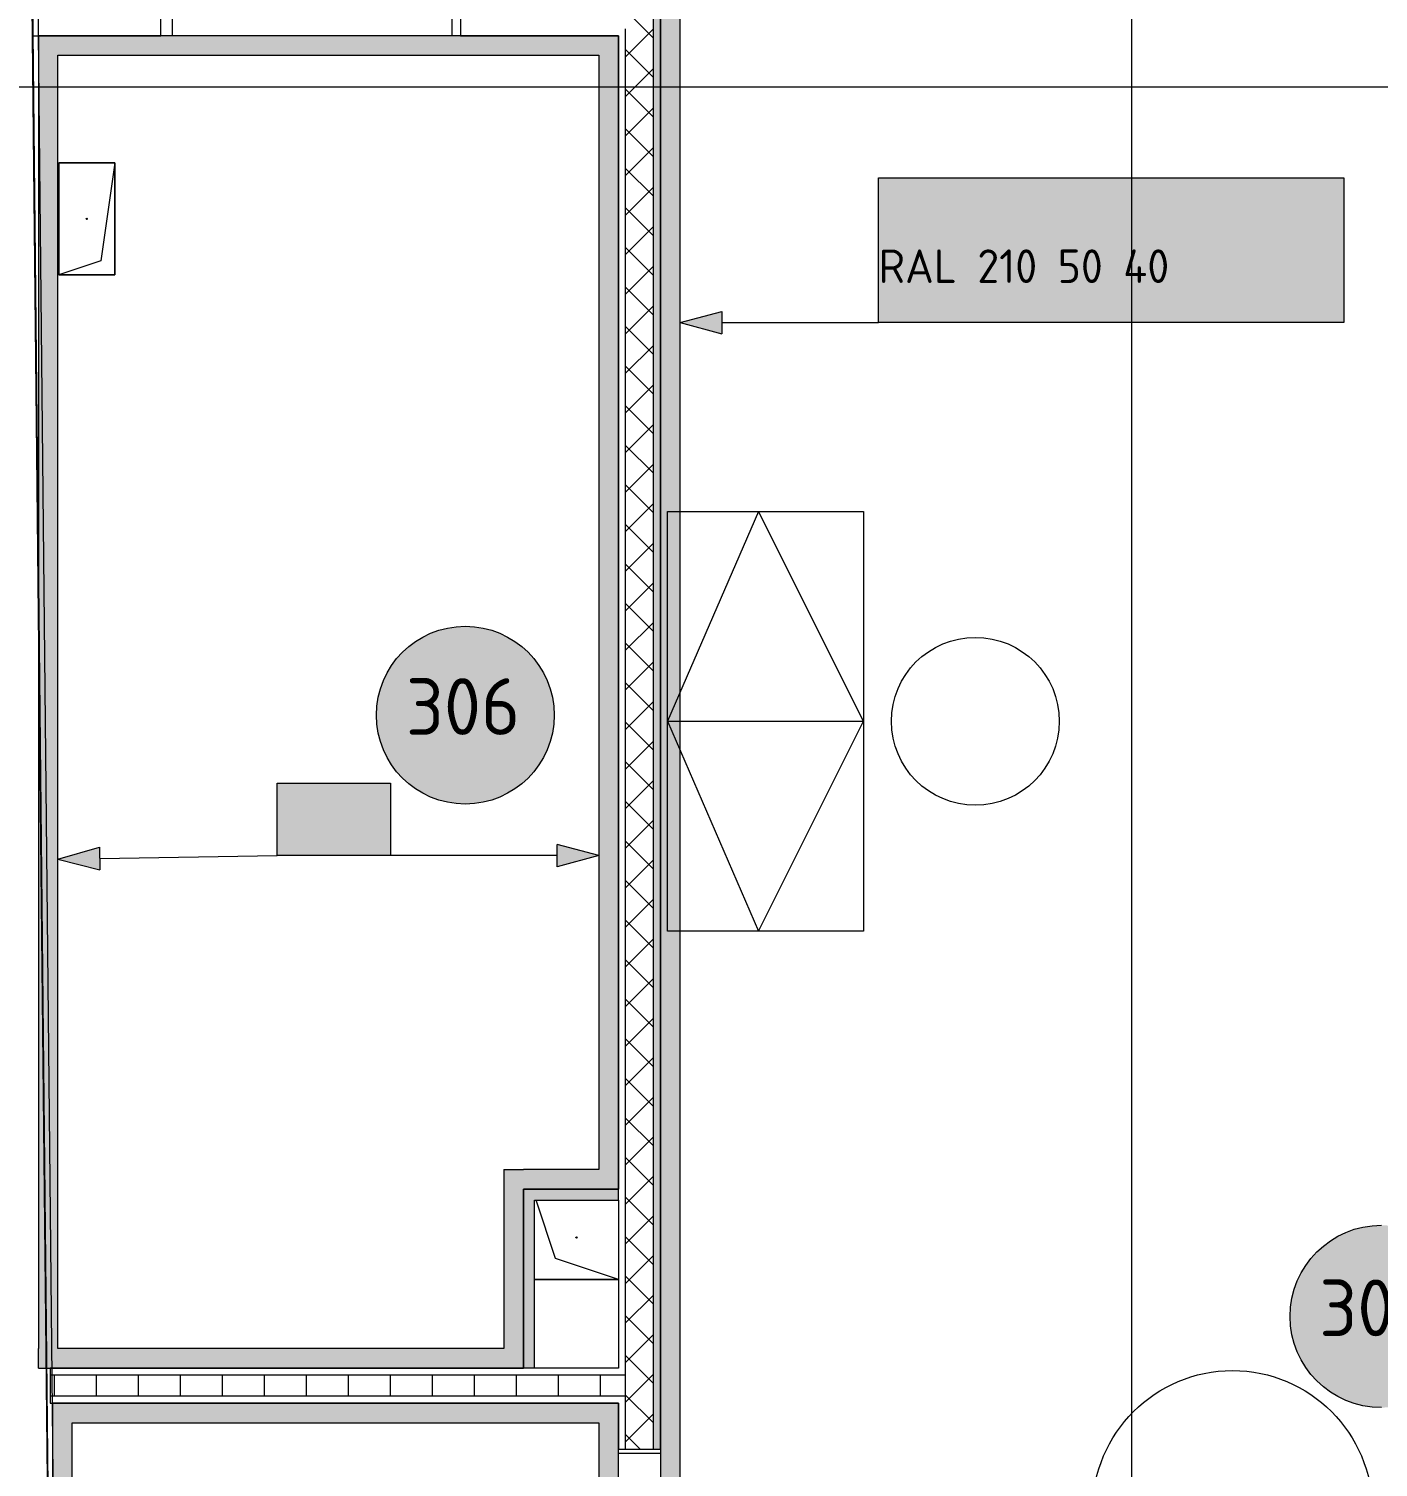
# Model space of a CAD drawing. Header units: millimetres. Extents: x 0 to 1189, y 0 to 841.
# Drawn here: x 722.8 to 771, y 321.5 to 372.9 of the extents above; entities that cross this region are included whole.
import ezdxf

# ---------------------------------------------------------------- set-up
doc = ezdxf.new("R2010")
doc.units = ezdxf.units.MM

msp = doc.modelspace()

# ---------------------------------------------------------------- hatches: boundary and pattern name
h = msp.add_hatch(color=7)
h.dxf.hatch_style = 2
h.paths.add_polyline_path([(745.327139, 322.171263), (745.077138, 322.171263), (745.077138, 374.192342), (745.327139, 374.192342)])
at = {"true_color": 0x008080}
h = msp.add_hatch(color=136, dxfattribs=at)
h.dxf.hatch_style = 2
h.paths.add_polyline_path([(746.02714, 292.505218), (745.327139, 292.510218), (745.327139, 374.192342), (746.02714, 374.192342)])
at = {"true_color": 0xf1d696}
h = msp.add_hatch(color=41, dxfattribs=at)
h.dxf.hatch_style = 2
h.paths.add_polyline_path([(723.795106, 371.992339), (723.095105, 371.992339), (723.095105, 372.69234)])
h = msp.add_hatch(color=41, dxfattribs=at)
h.dxf.hatch_style = 2
h.paths.add_polyline_path([(723.795106, 372.69234), (723.795106, 371.992339), (723.095105, 372.69234)])
h = msp.add_hatch(color=41, dxfattribs=at)
h.dxf.hatch_style = 2
h.paths.add_polyline_path([(723.795106, 371.992339), (723.795106, 372.69234), (743.127135, 372.69234), (743.127135, 371.992339)])
h = msp.add_hatch(color=41, dxfattribs=at)
h.dxf.hatch_style = 2
h.paths.add_polyline_path([(743.127135, 371.992339), (743.127135, 372.69234), (743.827136, 372.69234)])
h = msp.add_hatch(color=41, dxfattribs=at)
h.dxf.hatch_style = 2
h.paths.add_polyline_path([(743.127135, 371.992339), (743.827136, 372.69234), (743.827136, 371.992339)])
h = msp.add_hatch(color=41, dxfattribs=at)
h.dxf.hatch_style = 2
h.paths.add_polyline_path([(723.795106, 325.771268), (723.095105, 325.771268), (723.095105, 371.992339), (723.795106, 371.992339)])
h = msp.add_hatch(color=41, dxfattribs=at)
h.dxf.hatch_style = 2
h.paths.add_polyline_path([(743.127135, 371.992339), (743.827136, 371.992339), (743.827136, 332.171278), (743.127135, 332.171278)])
at = {"true_color": 0xffffff}
h = msp.add_hatch(color=7, dxfattribs=at)
h.dxf.hatch_style = 2
h.paths.add_polyline_path([(753.118151, 367.617332), (769.738176, 367.617332), (769.738176, 362.441324), (753.118151, 362.441324)])
at = {"true_color": 0x0077b0}
h = msp.add_hatch(color=144, dxfattribs=at)
h.paths.add_polyline_path([(754.329149, 366.221995), (754.329149, 367.028974), (754.299659, 367.185657), (754.210638, 367.316709), (754.081998, 367.403112), (753.92566, 367.432464), (753.769183, 367.403112), (753.637925, 367.316709), (753.550489, 367.185657), (753.52217, 367.028974), (753.52217, 366.221995), (753.550489, 366.065657), (753.637925, 365.937017), (753.769183, 365.847996), (753.92566, 365.818506), (754.081998, 365.847996), (754.210638, 365.937017), (754.299659, 366.065657)])
h.paths.add_polyline_path([(754.529792, 366.221995), (754.518638, 366.101339), (754.485212, 365.989313), (754.429565, 365.886279), (754.351749, 365.792598), (754.25998, 365.715299), (754.157928, 365.660789), (754.046264, 365.6285), (753.92566, 365.617863), (753.803927, 365.6285), (753.69222, 365.660789), (753.590021, 365.715299), (753.496814, 365.792598), (753.419084, 365.886279), (753.363627, 365.989313), (753.33039, 366.101339), (753.319323, 366.221995), (753.319323, 367.028974), (753.33039, 367.150707), (753.363627, 367.262414), (753.419084, 367.364613), (753.496814, 367.45782), (753.590021, 367.535636), (753.69222, 367.591283), (753.803927, 367.624709), (753.92566, 367.635862), (754.046316, 367.624752), (754.158341, 367.591627), (754.261376, 367.536799), (754.355056, 367.460576), (754.43096, 367.366938), (754.485626, 367.263792), (754.51869, 367.151137), (754.529792, 367.028974)])
h = msp.add_hatch(color=144, dxfattribs=at)
h.dxf.hatch_style = 2
h.paths.add_polyline_path([(756.853861, 367.635862), (756.954294, 367.626828), (757.047544, 367.599551), (757.132836, 367.553774), (757.209395, 367.489239), (757.274361, 367.411156), (757.321085, 367.325528), (757.349309, 367.232045), (757.358774, 367.130398), (757.335623, 366.986186), (757.26617, 366.839907), (756.63117, 365.818506), (757.257351, 365.818506), (757.333487, 365.792943), (757.358774, 365.716531), (757.333487, 365.641772), (757.257351, 365.617863), (756.450371, 365.617863), (756.374235, 365.641772), (756.348948, 365.716531), (756.365484, 365.776062), (757.105215, 366.963931), (757.14318, 367.046338), (757.155927, 367.130398), (757.13443, 367.247324), (757.068284, 367.344821), (756.970788, 367.410966), (756.853861, 367.432464), (756.769163, 367.416634), (756.688496, 367.369074), (756.61155, 367.289682), (756.538015, 367.178354), (756.501634, 367.1428), (756.450371, 367.130398), (756.374235, 367.15596), (756.348948, 367.232373), (756.357216, 367.271509), (756.459311, 367.430991), (756.575773, 367.544843), (756.707117, 367.613116)])
h = msp.add_hatch(color=144, dxfattribs=at)
h.dxf.hatch_style = 2
h.paths.add_polyline_path([(755.842774, 366.12002), (755.035795, 366.12002), (754.959658, 366.145583), (754.934371, 366.221995), (754.959658, 366.298132), (755.035795, 366.323419), (755.842774, 366.323419), (755.91891, 366.298132), (755.944197, 366.221995), (755.91891, 366.145583)])
h = msp.add_hatch(color=144, dxfattribs=at)
h.dxf.hatch_style = 2
h.paths.add_polyline_path([(746.02714, 362.441324), (747.520142, 362.841325), (747.520142, 362.041324)])
at = {"true_color": 0xffffff}
h = msp.add_hatch(color=7, dxfattribs=at)
edge = h.paths.add_edge_path()
edge.add_arc((738.349628, 348.408803), 3.176505, 0, 360)
h = msp.add_hatch(color=7, dxfattribs=at)
h.dxf.hatch_style = 2
h.paths.add_polyline_path([(731.634118, 345.977299), (735.674124, 345.977299), (735.674124, 343.388295), (731.634118, 343.388295)])
h = msp.add_hatch(color=7, dxfattribs=at)
h.dxf.hatch_style = 2
h.paths.add_polyline_path([(731.634118, 345.977299), (735.674124, 345.977299), (735.674124, 343.388295), (731.634118, 343.388295)])
at = {"true_color": 0x0077b0}
h = msp.add_hatch(color=144, dxfattribs=at)
h.paths.add_polyline_path([(732.844936, 344.579032), (732.844936, 345.386011), (732.815446, 345.542694), (732.726425, 345.673745), (732.597785, 345.760148), (732.441447, 345.7895), (732.28497, 345.760148), (732.153712, 345.673745), (732.066276, 345.542694), (732.037957, 345.386011), (732.037957, 344.579032), (732.066276, 344.422693), (732.153712, 344.294053), (732.28497, 344.205032), (732.441447, 344.175542), (732.597785, 344.205032), (732.726425, 344.294053), (732.815446, 344.422693)])
h.paths.add_polyline_path([(733.045579, 344.579032), (733.034425, 344.458376), (733.000999, 344.34635), (732.945352, 344.243316), (732.867536, 344.149635), (732.775767, 344.072336), (732.673715, 344.017826), (732.562051, 343.985537), (732.441447, 343.9749), (732.319714, 343.985537), (732.208007, 344.017826), (732.105808, 344.072336), (732.012601, 344.149635), (731.934871, 344.243316), (731.879414, 344.34635), (731.846177, 344.458376), (731.83511, 344.579032), (731.83511, 345.386011), (731.846177, 345.507743), (731.879414, 345.619451), (731.934871, 345.721649), (732.012601, 345.814856), (732.105808, 345.892672), (732.208007, 345.948319), (732.319714, 345.981745), (732.441447, 345.992899), (732.562103, 345.981788), (732.674128, 345.948664), (732.777163, 345.893835), (732.870843, 345.817612), (732.946747, 345.723975), (733.001413, 345.620829), (733.034477, 345.508174), (733.045579, 345.386011)])
h = msp.add_hatch(color=144, dxfattribs=at)
h.paths.add_polyline_path([(732.844936, 344.579032), (732.844936, 345.386011), (732.815446, 345.542694), (732.726425, 345.673745), (732.597785, 345.760148), (732.441447, 345.7895), (732.28497, 345.760148), (732.153712, 345.673745), (732.066276, 345.542694), (732.037957, 345.386011), (732.037957, 344.579032), (732.066276, 344.422693), (732.153712, 344.294053), (732.28497, 344.205032), (732.441447, 344.175542), (732.597785, 344.205032), (732.726425, 344.294053), (732.815446, 344.422693)])
h.paths.add_polyline_path([(733.045579, 344.579032), (733.034425, 344.458376), (733.000999, 344.34635), (732.945352, 344.243316), (732.867536, 344.149635), (732.775767, 344.072336), (732.673715, 344.017826), (732.562051, 343.985537), (732.441447, 343.9749), (732.319714, 343.985537), (732.208007, 344.017826), (732.105808, 344.072336), (732.012601, 344.149635), (731.934871, 344.243316), (731.879414, 344.34635), (731.846177, 344.458376), (731.83511, 344.579032), (731.83511, 345.386011), (731.846177, 345.507743), (731.879414, 345.619451), (731.934871, 345.721649), (732.012601, 345.814856), (732.105808, 345.892672), (732.208007, 345.948319), (732.319714, 345.981745), (732.441447, 345.992899), (732.562103, 345.981788), (732.674128, 345.948664), (732.777163, 345.893835), (732.870843, 345.817612), (732.946747, 345.723975), (733.001413, 345.620829), (733.034477, 345.508174), (733.045579, 345.386011)])
h = msp.add_hatch(color=144, dxfattribs=at)
h.dxf.hatch_style = 2
h.paths.add_polyline_path([(735.268056, 345.648389), (735.036546, 345.416879), (734.96599, 345.386011), (734.889853, 345.411298), (734.864566, 345.487435), (734.892678, 345.55799), (735.2879, 345.953211), (735.32869, 345.982564), (735.36948, 345.992899), (735.445616, 345.967336), (735.470903, 345.890924), (735.470903, 344.073567), (735.445616, 343.998809), (735.36948, 343.9749), (735.293343, 343.998809), (735.268056, 344.073567)])
h = msp.add_hatch(color=144, dxfattribs=at)
h.dxf.hatch_style = 2
h.paths.add_polyline_path([(735.268056, 345.648389), (735.036546, 345.416879), (734.96599, 345.386011), (734.889853, 345.411298), (734.864566, 345.487435), (734.892678, 345.55799), (735.2879, 345.953211), (735.32869, 345.982564), (735.36948, 345.992899), (735.445616, 345.967336), (735.470903, 345.890924), (735.470903, 344.073567), (735.445616, 343.998809), (735.36948, 343.9749), (735.293343, 343.998809), (735.268056, 344.073567)])
h = msp.add_hatch(color=144, dxfattribs=at)
h.dxf.hatch_style = 2
h.paths.add_polyline_path([(734.358477, 344.477057), (733.551497, 344.477057), (733.475361, 344.50262), (733.450074, 344.579032), (733.475361, 344.655168), (733.551497, 344.680455), (734.358477, 344.680455), (734.434613, 344.655168), (734.4599, 344.579032), (734.434613, 344.50262)])
h = msp.add_hatch(color=144, dxfattribs=at)
h.dxf.hatch_style = 2
h.paths.add_polyline_path([(734.358477, 344.477057), (733.551497, 344.477057), (733.475361, 344.50262), (733.450074, 344.579032), (733.475361, 344.655168), (733.551497, 344.680455), (734.358477, 344.680455), (734.434613, 344.655168), (734.4599, 344.579032), (734.434613, 344.50262)])
h = msp.add_hatch(color=144, dxfattribs=at)
h.dxf.hatch_style = 2
h.paths.add_polyline_path([(723.795106, 343.262295), (725.282108, 343.686296), (725.295108, 342.886295)])
h = msp.add_hatch(color=144, dxfattribs=at)
h.dxf.hatch_style = 2
h.paths.add_polyline_path([(743.127135, 343.388295), (741.634133, 342.988295), (741.634133, 343.788296)])
at = {"true_color": 0xf1d696}
h = msp.add_hatch(color=41, dxfattribs=at)
h.dxf.hatch_style = 2
h.paths.add_polyline_path([(739.72713, 332.171278), (740.427131, 332.171278), (740.427131, 331.471277)])
h = msp.add_hatch(color=41, dxfattribs=at)
h.dxf.hatch_style = 2
h.paths.add_polyline_path([(739.72713, 331.471277), (739.72713, 332.171278), (740.427131, 331.471277)])
h = msp.add_hatch(color=41, dxfattribs=at)
h.dxf.hatch_style = 2
h.paths.add_polyline_path([(743.127135, 332.171278), (743.127135, 331.471277), (740.427131, 331.471277), (740.427131, 332.171278)])
h = msp.add_hatch(color=41, dxfattribs=at)
h.dxf.hatch_style = 2
h.paths.add_polyline_path([(743.127135, 332.171278), (743.827136, 332.171278), (743.827136, 331.471277)])
h = msp.add_hatch(color=41, dxfattribs=at)
h.dxf.hatch_style = 2
h.paths.add_polyline_path([(743.127135, 331.471277), (743.127135, 332.171278), (743.827136, 331.471277)])
h = msp.add_hatch(color=41, dxfattribs=at)
h.dxf.hatch_style = 2
h.paths.add_polyline_path([(739.72713, 331.471277), (740.427131, 331.471277), (740.427131, 325.771268), (739.72713, 325.771268)])
h = msp.add_hatch(color=7)
h.dxf.hatch_style = 2
h.paths.add_polyline_path([(743.827136, 331.471277), (743.827136, 331.071276), (740.427131, 331.071276), (740.427131, 331.471277)])
h = msp.add_hatch(color=7)
h.dxf.hatch_style = 2
h.paths.add_polyline_path([(740.827132, 325.071267), (740.427131, 325.071267), (740.427131, 331.071276), (740.827132, 331.071276)])
at = {"true_color": 0xffffff}
h = msp.add_hatch(color=7, dxfattribs=at)
edge = h.paths.add_edge_path()
edge.add_arc((771.085678, 326.91927), 3.260255, 0, 360)
at = {"true_color": 0xf1d696}
h = msp.add_hatch(color=41, dxfattribs=at)
h.dxf.hatch_style = 2
h.paths.add_polyline_path([(723.095105, 325.771268), (723.795106, 325.771268), (723.095105, 325.071267)])
h = msp.add_hatch(color=41, dxfattribs=at)
h.dxf.hatch_style = 2
h.paths.add_polyline_path([(723.795106, 325.771268), (723.795106, 325.071267), (723.095105, 325.071267)])
h = msp.add_hatch(color=41, dxfattribs=at)
h.dxf.hatch_style = 2
h.paths.add_polyline_path([(739.72713, 325.771268), (739.72713, 325.071267), (723.795106, 325.071267), (723.795106, 325.771268)])
h = msp.add_hatch(color=41, dxfattribs=at)
h.dxf.hatch_style = 2
h.paths.add_polyline_path([(739.72713, 325.771268), (740.427131, 325.771268), (740.427131, 325.071267)])
h = msp.add_hatch(color=41, dxfattribs=at)
h.dxf.hatch_style = 2
h.paths.add_polyline_path([(739.72713, 325.071267), (739.72713, 325.771268), (740.427131, 325.071267)])
h = msp.add_hatch(color=41, dxfattribs=at)
h.dxf.hatch_style = 2
h.paths.add_polyline_path([(724.299107, 323.121264), (723.599105, 323.121264), (723.599105, 323.821265)])
h = msp.add_hatch(color=41, dxfattribs=at)
h.dxf.hatch_style = 2
h.paths.add_polyline_path([(724.299107, 323.821265), (724.299107, 323.121264), (723.599105, 323.821265)])
h = msp.add_hatch(color=41, dxfattribs=at)
h.dxf.hatch_style = 2
h.paths.add_polyline_path([(724.299107, 323.121264), (724.299107, 323.821265), (743.127135, 323.821265), (743.127135, 323.121264)])
h = msp.add_hatch(color=41, dxfattribs=at)
h.dxf.hatch_style = 2
h.paths.add_polyline_path([(743.127135, 323.121264), (743.127135, 323.821265), (743.827136, 323.821265)])
h = msp.add_hatch(color=41, dxfattribs=at)
h.dxf.hatch_style = 2
h.paths.add_polyline_path([(743.127135, 323.121264), (743.827136, 323.821265), (743.827136, 323.121264)])
h = msp.add_hatch(color=41, dxfattribs=at)
h.dxf.hatch_style = 2
h.paths.add_polyline_path([(724.299107, 310.771245), (723.599105, 310.771245), (723.599105, 323.121264), (724.299107, 323.121264)])
h = msp.add_hatch(color=41, dxfattribs=at)
h.dxf.hatch_style = 2
h.paths.add_polyline_path([(743.127135, 323.121264), (743.827136, 323.121264), (743.827136, 310.771245), (743.127135, 310.771245)])

# ---------------------------------------------------------------- linework, layer by layer
at = {"color": 7, "lineweight": 0}
for points in [[(762.173164, 251.095154), (762.173164, 714.821863)], [(723.519105, 311.903247), (722.848104, 376.079345)], [(722.859104, 376.279346), (723.727106, 291.961217)], [(723.927106, 291.963217), (723.059105, 376.281346)], [(722.868104, 374.192342), (722.868104, 372.69234)], [(727.477111, 372.69234), (727.477111, 374.192342)], [(727.877112, 374.192342), (727.877112, 372.69234)], [(737.877127, 372.69234), (737.877127, 374.192342)], [(738.177128, 374.192342), (738.177128, 372.69234)], [(745.077138, 322.171263), (745.077138, 373.942342)], [(745.327139, 322.171263), (745.327139, 374.192342)], [(745.327139, 374.192342), (745.327139, 291.810217)], [(746.02714, 292.505218), (746.02714, 374.192342)], [(744.077137, 322.171263), (744.077137, 372.94234)], [(722.868104, 372.69234), (727.477111, 372.69234)], [(723.095105, 372.69234), (723.095105, 371.992339)], [(743.127135, 372.69234), (723.095105, 372.69234)], [(727.877112, 372.69234), (727.477111, 372.69234)], [(738.177128, 372.69234), (737.877127, 372.69234)], [(738.177128, 372.69234), (743.827136, 372.69234)], [(743.827136, 372.69234), (743.127135, 372.69234)], [(743.827136, 372.69234), (743.827136, 331.471277)], [(743.827136, 332.171278), (743.827136, 372.69234)], [(723.095105, 371.992339), (723.095105, 325.771268)], [(723.795106, 371.992339), (743.127135, 371.992339)], [(723.795106, 325.771268), (723.795106, 371.992339)], [(743.127135, 371.992339), (743.127135, 332.171278)], [(198.085303, 370.871337), (863.72632, 370.871337)], [(723.827106, 364.149327), (723.827106, 368.149333)], [(723.827106, 368.149333), (725.827109, 368.149333)], [(725.827109, 368.149333), (723.827106, 368.149333)], [(723.827106, 368.149333), (723.827106, 364.149327)], [(725.827109, 368.149333), (725.327108, 364.649328)], [(725.827109, 368.149333), (725.827109, 364.149327)], [(725.827109, 364.149327), (725.827109, 368.149333)], [(724.802107, 366.14933), (724.827107, 366.17433), (724.852107, 366.14933)], [(724.802107, 366.14933), (724.815107, 366.17033)], [(724.852107, 366.14933), (724.827107, 366.12433), (724.802107, 366.14933)], [(724.851107, 366.14233), (724.827107, 366.12433), (724.815107, 366.12733)], [(724.827107, 366.17433), (724.851107, 366.15533)], [(725.327108, 364.649328), (723.827106, 364.149327)], [(725.827109, 364.149327), (723.827106, 364.149327)], [(723.827106, 364.149327), (725.827109, 364.149327)], [(735.173123, 348.409303), (735.189521, 348.734022), (735.237653, 349.049363), (735.315921, 349.353729), (735.422733, 349.645524), (735.556492, 349.923151), (735.715603, 350.185013), (735.89847, 350.429514), (736.1035, 350.655056), (736.329095, 350.860045), (736.573662, 351.042881), (736.835605, 351.20197), (737.113329, 351.335714), (737.405239, 351.442516), (737.709738, 351.52078), (738.025233, 351.56891), (738.350128, 351.585308), (738.674847, 351.56891), (738.990188, 351.52078), (739.294554, 351.442516), (739.586349, 351.335714), (739.863976, 351.20197), (740.125838, 351.042881), (740.370339, 350.860045), (740.595881, 350.655056), (740.80087, 350.429514), (740.983706, 350.185013), (741.142795, 349.923151), (741.276539, 349.645524), (741.383341, 349.353729), (741.461605, 349.049363), (741.509735, 348.734022), (741.526133, 348.409303)], [(741.526133, 348.409303), (741.509735, 348.084408), (741.461605, 347.768913), (741.383341, 347.464414), (741.276539, 347.172504), (741.142795, 346.89478), (740.983706, 346.632837), (740.80087, 346.38827), (740.595881, 346.162675), (740.370339, 345.957645), (740.125838, 345.774777), (739.863976, 345.615667), (739.586349, 345.481908), (739.294554, 345.375096), (738.990188, 345.296828), (738.674847, 345.248696), (738.350128, 345.232298), (738.025233, 345.248696), (737.709738, 345.296828), (737.405239, 345.375096), (737.113329, 345.481908), (736.835605, 345.615667), (736.573662, 345.774777), (736.329095, 345.957645), (736.1035, 346.162675), (735.89847, 346.38827), (735.715603, 346.632837), (735.556492, 346.89478), (735.422733, 347.172504), (735.315921, 347.464414), (735.237653, 347.768913), (735.189521, 348.084408), (735.173123, 348.409303)], [(739.72713, 332.171278), (740.427131, 332.171278)], [(739.72713, 332.171278), (739.72713, 325.771268)], [(743.127135, 332.171278), (740.427131, 332.171278)], [(743.827136, 331.471277), (743.827136, 332.171278)], [(743.827136, 331.471277), (740.427131, 331.471277)], [(740.427131, 331.471277), (740.427131, 325.071267)], [(740.427131, 325.771268), (740.427131, 331.471277)], [(740.427131, 331.471277), (743.827136, 331.471277)], [(743.827136, 331.071276), (743.827136, 331.471277)], [(740.827132, 331.071276), (743.827136, 331.071276)], [(740.827132, 325.071267), (740.827132, 331.071276)], [(741.577133, 328.992273), (740.884132, 331.071276)], [(743.827136, 331.071276), (743.827136, 325.071267)], [(767.825173, 326.91927), (767.842009, 327.252678), (767.891423, 327.576433), (767.971775, 327.888901), (768.081423, 328.188444), (768.218728, 328.473427), (768.382049, 328.742212), (768.569745, 328.993165), (768.780175, 329.224649), (769.011698, 329.435027), (769.262675, 329.622663), (769.531465, 329.785921), (769.816426, 329.923165), (770.115919, 330.032759), (770.428302, 330.113066), (770.751935, 330.16245), (771.085178, 330.179275)], [(742.327134, 329.717274), (742.302134, 329.742274), (742.327134, 329.767275)], [(742.321134, 329.718274), (742.302134, 329.742274), (742.306134, 329.754274)], [(742.327134, 329.767275), (742.352134, 329.742274), (742.327134, 329.717274)], [(742.327134, 329.767275), (742.349134, 329.754274)], [(742.352134, 329.742274), (742.334134, 329.718274)], [(743.827136, 328.242272), (741.577133, 328.992273)], [(743.827136, 328.242272), (740.827132, 328.242272)], [(740.827132, 328.242272), (743.827136, 328.242272)], [(771.085178, 323.659265), (770.751935, 323.676101), (770.428302, 323.725515), (770.115919, 323.805867), (769.816426, 323.915516), (769.531465, 324.05282), (769.262675, 324.216141), (769.011698, 324.403837), (768.780175, 324.614267), (768.569745, 324.84579), (768.382049, 325.096767), (768.218728, 325.365557), (768.081423, 325.650518), (767.971775, 325.950011), (767.891423, 326.262394), (767.842009, 326.586027), (767.825173, 326.91927)], [(723.095105, 325.071267), (723.095105, 325.771268)], [(739.72713, 325.771268), (723.795106, 325.771268)], [(740.427131, 325.071267), (740.427131, 325.771268)], [(723.095105, 325.071267), (740.427131, 325.071267)], [(743.827136, 325.071267), (723.517105, 325.071267)], [(723.517105, 325.071267), (723.517105, 323.821265)], [(744.077137, 324.821267), (723.517105, 324.821267)], [(723.677106, 324.071266), (723.677106, 324.821267)], [(725.177108, 324.071266), (725.177108, 324.821267)], [(726.67711, 324.071266), (726.67711, 324.821267)], [(728.177112, 324.071266), (728.177112, 324.821267)], [(729.677115, 324.071266), (729.677115, 324.821267)], [(731.177117, 324.071266), (731.177117, 324.821267)], [(732.677119, 324.071266), (732.677119, 324.821267)], [(734.177122, 324.071266), (734.177122, 324.821267)], [(735.677124, 324.071266), (735.677124, 324.821267)], [(737.177126, 324.071266), (737.177126, 324.821267)], [(738.677129, 324.071266), (738.677129, 324.821267)], [(740.177131, 324.071266), (740.177131, 324.821267)], [(741.677133, 324.071266), (741.677133, 324.821267)], [(743.177135, 324.071266), (743.177135, 324.821267)], [(744.077137, 324.071266), (723.517105, 324.071266)], [(723.517105, 323.821265), (743.827136, 323.821265)], [(723.599105, 323.821265), (723.599105, 323.121264)], [(743.127135, 323.821265), (723.599105, 323.821265)], [(743.827136, 323.821265), (743.127135, 323.821265)], [(743.827136, 323.821265), (743.827136, 322.171263)], [(743.827136, 310.071244), (743.827136, 323.821265)], [(723.599105, 323.121264), (723.599105, 310.071244)], [(724.299107, 323.121264), (743.127135, 323.121264)], [(724.299107, 310.771245), (724.299107, 323.121264)], [(743.127135, 323.121264), (743.127135, 310.771245)], [(743.827136, 322.171263), (745.327139, 322.171263)], [(743.827136, 322.021263), (743.827136, 322.171263)], [(745.327139, 322.021263), (743.827136, 322.021263)]]:
    msp.add_lwpolyline(points, dxfattribs=at)
at = {"color": 250, "lineweight": 0, "true_color": 0x1d1d1d}
for points in [[(745.077138, 372.60934), (744.077137, 373.609341)], [(744.077137, 371.939339), (745.077138, 372.93934)], [(745.077138, 371.195338), (744.077137, 372.195339)], [(744.077137, 370.525337), (745.077138, 371.525338)], [(745.077138, 369.780336), (744.077137, 370.780337)], [(744.077137, 369.111335), (745.077138, 370.111336)], [(745.077138, 368.366333), (744.077137, 369.366335)], [(744.077137, 367.697332), (745.077138, 368.697334)], [(745.077138, 366.952331), (744.077137, 367.952333)], [(744.077137, 366.28333), (745.077138, 367.283332)], [(745.077138, 365.538329), (744.077137, 366.538331)], [(744.077137, 364.868328), (745.077138, 365.86833)], [(745.077138, 364.123327), (744.077137, 365.123329)], [(744.077137, 363.454326), (745.077138, 364.454327)], [(745.077138, 362.709325), (744.077137, 363.709326)], [(744.077137, 362.040324), (745.077138, 363.040325)], [(745.077138, 361.295323), (744.077137, 362.295324)], [(744.077137, 360.626322), (745.077138, 361.626323)], [(745.077138, 359.881321), (744.077137, 360.881322)], [(744.077137, 359.212319), (745.077138, 360.212321)], [(745.077138, 358.467318), (744.077137, 359.46732)], [(744.077137, 357.797317), (745.077138, 358.797319)], [(745.077138, 357.052316), (744.077137, 358.052318)], [(744.077137, 356.383315), (745.077138, 357.383317)], [(745.077138, 355.638314), (744.077137, 356.638316)], [(744.077137, 354.969313), (745.077138, 355.969315)], [(745.077138, 354.224312), (744.077137, 355.224313)], [(744.077137, 353.555311), (745.077138, 354.555312)], [(745.077138, 352.81031), (744.077137, 353.810311)], [(744.077137, 352.140309), (745.077138, 353.14031)], [(745.077138, 351.396308), (744.077137, 352.396309)], [(744.077137, 350.726307), (745.077138, 351.726308)], [(745.077138, 349.981305), (744.077137, 350.981307)], [(744.077137, 349.312304), (745.077138, 350.312306)], [(745.077138, 348.567303), (744.077137, 349.567305)], [(744.077137, 347.898302), (745.077138, 348.898304)], [(745.077138, 347.153301), (744.077137, 348.153303)], [(744.077137, 346.4843), (745.077138, 347.484302)], [(745.077138, 345.739299), (744.077137, 346.7393)], [(744.077137, 345.069298), (745.077138, 346.069299)], [(745.077138, 344.324297), (744.077137, 345.324298)], [(744.077137, 343.655296), (745.077138, 344.655297)], [(745.077138, 342.910295), (744.077137, 343.910296)], [(744.077137, 342.241294), (745.077138, 343.241295)], [(745.077138, 341.496292), (744.077137, 342.496294)], [(744.077137, 340.827291), (745.077138, 341.827293)], [(745.077138, 340.08229), (744.077137, 341.082292)], [(744.077137, 339.413289), (745.077138, 340.413291)], [(745.077138, 338.668288), (744.077137, 339.66829)], [(744.077137, 337.998287), (745.077138, 338.998289)], [(745.077138, 337.253286), (744.077137, 338.253287)], [(744.077137, 336.584285), (745.077138, 337.584286)], [(745.077138, 335.839284), (744.077137, 336.839285)], [(744.077137, 335.170283), (745.077138, 336.170284)], [(745.077138, 334.425282), (744.077137, 335.425283)], [(744.077137, 333.756281), (745.077138, 334.756282)], [(745.077138, 333.011279), (744.077137, 334.011281)], [(744.077137, 332.342278), (745.077138, 333.34228)], [(745.077138, 331.597277), (744.077137, 332.597279)], [(744.077137, 330.927276), (745.077138, 331.927278)], [(745.077138, 330.182275), (744.077137, 331.182277)], [(744.077137, 329.513274), (745.077138, 330.513276)], [(745.077138, 328.768273), (744.077137, 329.768275)], [(744.077137, 328.099272), (745.077138, 329.099273)], [(745.077138, 327.354271), (744.077137, 328.354272)], [(744.077137, 326.68527), (745.077138, 327.685271)], [(745.077138, 325.940269), (744.077137, 326.94027)], [(744.077137, 325.270268), (745.077138, 326.270269)], [(745.077138, 324.525266), (744.077137, 325.525268)], [(744.077137, 323.856265), (745.077138, 324.856267)], [(745.077138, 323.111264), (744.077137, 324.111266)], [(744.077137, 322.442263), (745.077138, 323.442265)], [(744.603138, 322.171263), (744.077137, 322.697264)]]:
    msp.add_lwpolyline(points, dxfattribs=at)
at = {"color": 144, "lineweight": 0, "true_color": 0x0077b0}
for points in [[(753.118151, 367.617332), (769.738176, 367.617332)], [(753.118151, 362.441324), (753.118151, 367.617332)], [(769.738176, 367.617332), (769.738176, 362.441324)], [(746.02714, 362.441324), (747.520142, 362.841325)], [(747.520142, 362.841325), (747.520142, 362.041324)], [(746.02714, 362.441324), (747.520142, 362.041324)], [(747.520142, 362.441324), (751.825149, 362.441324)], [(751.825149, 362.441324), (753.118151, 362.441324)], [(769.738176, 362.441324), (753.118151, 362.441324)], [(731.634118, 345.977299), (735.674124, 345.977299)], [(731.634118, 343.388295), (731.634118, 345.977299)], [(731.634118, 345.977299), (735.674124, 345.977299)], [(731.634118, 343.388295), (731.634118, 345.977299)], [(735.674124, 345.977299), (735.674124, 343.388295)], [(735.674124, 345.977299), (735.674124, 343.388295)], [(723.795106, 343.262295), (725.282108, 343.686296)], [(725.282108, 343.686296), (725.295108, 342.886295)], [(741.634133, 342.988295), (741.634133, 343.788296)], [(743.127135, 343.388295), (741.634133, 343.788296)], [(723.795106, 343.262295), (725.295108, 342.886295)], [(725.288108, 343.286295), (731.634118, 343.388295)], [(735.674124, 343.388295), (731.634118, 343.388295)], [(735.674124, 343.388295), (731.634118, 343.388295)], [(739.229129, 343.388295), (735.674124, 343.388295)], [(741.634133, 343.388295), (739.229129, 343.388295)], [(743.127135, 343.388295), (741.634133, 342.988295)]]:
    msp.add_lwpolyline(points, dxfattribs=at)
at = {"color": 253, "lineweight": 0, "true_color": 0x999999}
for points in [[(745.577139, 340.689291), (745.577139, 355.689314)], [(745.577139, 355.689314), (752.57715, 355.689314)], [(748.827144, 355.689314), (745.577139, 348.189303)], [(752.57715, 348.189303), (748.827144, 355.689314)], [(752.57715, 355.689314), (752.57715, 340.689291)], [(745.577139, 340.689291), (745.577139, 348.189303)], [(745.577139, 348.189303), (752.57715, 348.189303)], [(745.577139, 348.189303), (748.827144, 340.689291)], [(748.827144, 340.689291), (752.57715, 348.189303)], [(752.57715, 340.689291), (745.577139, 340.689291)]]:
    msp.add_lwpolyline(points, dxfattribs=at)
for centre, radius in [((756.577156, 348.189303), 3.000005), ((765.76517, 319.98526), 5.000008)]:
    msp.add_circle(centre, radius, dxfattribs=at)

# ---------------------------------------------------------------- texts
at = {"color": 144, "true_color": 0x0077b0, "insert": (753.118682, 365.055323), "char_height": 1.2, "attachment_point": 1}
msp.add_mtext('{\\fGOSTCommon|b0|i0|c0;RAL 210 50 40}', dxfattribs=at)
at = {"color": 7, "char_height": 2.026853, "attachment_point": 1}
for s, insert in [('{\\fGOSTCommon|b0|i0|c0;306}', (736.227654, 349.730621)), ('{\\fGOSTCommon|b0|i0|c0;304}', (768.863181, 328.239353))]:
    msp.add_mtext(s, dxfattribs=dict(at, insert=insert))

doc.saveas('drawing.dxf')
